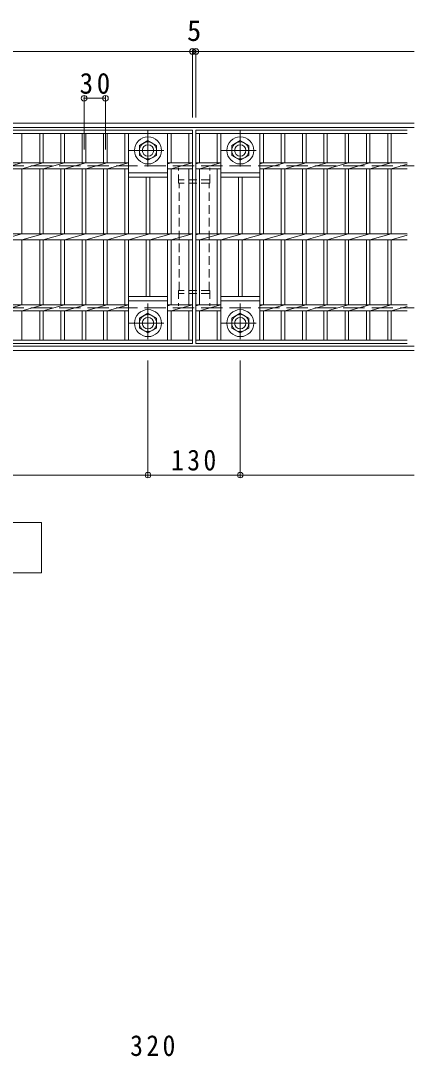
# Model space of a CAD drawing. Units: millimetres on the paper, enlarged 2 times, with parts at other scales. Extents: x -437 to 531, y -388 to 353.
# Drawn here: x -223.8 to -112.9, y 52.3 to 343.8 of the extents above; entities that cross this region are included whole.
import ezdxf
from ezdxf.enums import TextEntityAlignment as Align

# ---------------------------------------------------------------- set-up
doc = ezdxf.new("R2010")
doc.units = ezdxf.units.MM
doc.header["$LTSCALE"] = 2
doc.header["$PDMODE"] = 32
doc.header["$PDSIZE"] = 1.6
for name, pattern in [('CHAIN1', [8, 5, -1, 1, -1]), ('DASHED1', [1.8, 1.2, -0.6]), ('DASHED3', [4, 3, -1])]:
    doc.linetypes.add(name, pattern=pattern)
for name, color, linetype, lineweight in [('C-1', 2, 'Continuous', 9), ('C-2', 3, 'Continuous', 9), ('C-3', 4, 'DASHED1', 9), ('C-4', 7, 'Continuous', 9), ('C-5', 7, 'Continuous', 9), ('D-4', 7, 'Continuous', 9)]:
    doc.layers.add(name, color=color, linetype=linetype, lineweight=lineweight)
doc.styles.add('ＭＳ ゴシック', font='')
doc.styles.get('ＭＳ ゴシック').set_extended_font_data('MS Gothic')

msp = doc.modelspace()

# ---------------------------------------------------------------- linework, layer by layer
at = {"layer": 'C-1'}
for p, q in [((-112.901, 314.961), (-436.901, 314.961)), ((-112.901, 313.761), (-436.901, 313.761)), ((-190.301, 308.647), (-190.301, 305.875)), ((-164.301, 308.647), (-164.301, 305.875)), ((-190.301, 305.875), (-187.901, 304.49)), ((-187.901, 304.49), (-185.501, 305.875)), ((-164.301, 305.875), (-161.901, 304.49)), ((-161.901, 304.49), (-159.501, 305.875)), ((-190.301, 260.047), (-190.301, 257.275)), ((-164.301, 260.047), (-164.301, 257.275)), ((-190.301, 257.275), (-187.901, 255.89)), ((-187.901, 255.89), (-185.501, 257.275)), ((-164.301, 257.275), (-161.901, 255.89)), ((-161.901, 255.89), (-159.501, 257.275)), ((-112.901, 252.161), (-436.901, 252.161)), ((-112.901, 250.961), (-436.901, 250.961))]:
    msp.add_line(p, q, dxfattribs=at)
at = {"layer": 'C-1', "linetype": 'CHAIN1'}
for p, q in [((-187.901, 312.761), (-187.901, 301.761)), ((-161.901, 312.761), (-161.901, 301.761)), ((-193.401, 307.261), (-182.401, 307.261)), ((-167.401, 307.261), (-156.401, 307.261)), ((-187.901, 264.161), (-187.901, 253.161)), ((-161.901, 264.161), (-161.901, 253.161)), ((-193.401, 258.661), (-182.401, 258.661)), ((-167.401, 258.661), (-156.401, 258.661))]:
    msp.add_line(p, q, dxfattribs=at)
at = {"layer": 'C-1', "linetype": 'DASHED3'}
for p, q in [((-436.901, 302.961), (-112.901, 302.961)), ((-436.901, 262.961), (-112.901, 262.961))]:
    msp.add_line(p, q, dxfattribs=at)
at = {"layer": 'C-1'}
for points in [[(-190.301, 308.647), (-187.901, 310.032), (-185.501, 308.647), (-185.501, 305.875)], [(-164.301, 308.647), (-161.901, 310.032), (-159.501, 308.647), (-159.501, 305.875)], [(-190.301, 260.047), (-187.901, 261.432), (-185.501, 260.047), (-185.501, 257.275)], [(-164.301, 260.047), (-161.901, 261.432), (-159.501, 260.047), (-159.501, 257.275)]]:
    msp.add_lwpolyline(points, dxfattribs=at)
for centre, radius in [((-187.901, 307.261), 3.8), ((-187.901, 307.261), 2.4), ((-161.901, 307.261), 3.8), ((-161.901, 307.261), 2.4), ((-187.901, 307.261), 1.6), ((-161.901, 307.261), 1.6), ((-187.901, 258.661), 3.8), ((-161.901, 258.661), 3.8), ((-187.901, 258.661), 2.4), ((-187.901, 258.661), 1.6), ((-161.901, 258.661), 2.4), ((-161.901, 258.661), 1.6)]:
    msp.add_circle(centre, radius, dxfattribs=at)
at = {"layer": 'C-2'}
for p, q in [((-374.401, 312.061), (-175.401, 312.061)), ((-223.401, 312.061), (-223.401, 303.809)), ((-218.401, 312.061), (-218.401, 303.809)), ((-217.401, 312.061), (-217.401, 303.809)), ((-212.401, 312.061), (-212.401, 303.809)), ((-211.401, 312.061), (-211.401, 303.809)), ((-206.401, 312.061), (-206.401, 303.809)), ((-205.401, 312.061), (-205.401, 303.809)), ((-200.401, 312.061), (-200.401, 303.809)), ((-199.401, 312.061), (-199.401, 303.809)), ((-194.401, 312.061), (-194.401, 303.809)), ((-193.401, 312.061), (-193.401, 283.809)), ((-182.401, 312.061), (-182.401, 283.809)), ((-181.401, 312.061), (-181.401, 303.809)), ((-176.401, 312.061), (-176.401, 303.809)), ((-174.401, 312.961), (-174.401, 252.961)), ((-174.401, 312.961), (-114.901, 312.961)), ((-174.401, 312.061), (-114.901, 312.061)), ((-173.401, 312.061), (-173.401, 303.809)), ((-168.401, 312.061), (-168.401, 303.809)), ((-167.401, 312.061), (-167.401, 283.809)), ((-156.401, 312.061), (-156.401, 283.809)), ((-155.401, 312.061), (-155.401, 303.809)), ((-150.401, 312.061), (-150.401, 303.809)), ((-149.401, 312.061), (-149.401, 303.809)), ((-144.401, 312.061), (-144.401, 303.809)), ((-143.401, 312.061), (-143.401, 303.809)), ((-138.401, 312.061), (-138.401, 303.809)), ((-137.401, 312.061), (-137.401, 303.809)), ((-132.401, 312.061), (-132.401, 303.809)), ((-131.401, 312.061), (-131.401, 303.809)), ((-126.401, 312.061), (-126.401, 303.809)), ((-125.401, 312.061), (-125.401, 303.809)), ((-120.401, 312.061), (-120.401, 303.809)), ((-119.401, 312.061), (-119.401, 303.809)), ((-356.401, 303.809), (-193.401, 303.809)), ((-229.401, 302.112), (-223.401, 303.809)), ((-223.401, 302.112), (-217.401, 303.809)), ((-217.401, 302.112), (-211.401, 303.809)), ((-211.401, 302.112), (-205.401, 303.809)), ((-205.401, 302.112), (-199.401, 303.809)), ((-199.401, 302.112), (-193.401, 303.809)), ((-182.401, 303.809), (-175.401, 303.809)), ((-182.401, 303.527), (-181.401, 303.809)), ((-181.401, 302.112), (-175.401, 303.809)), ((-174.401, 303.527), (-173.401, 303.809)), ((-174.401, 303.809), (-167.401, 303.809)), ((-173.401, 302.112), (-167.401, 303.809)), ((-156.401, 303.527), (-155.401, 303.809)), ((-156.401, 303.809), (-114.901, 303.809)), ((-155.401, 302.112), (-149.401, 303.809)), ((-149.401, 302.112), (-143.401, 303.809)), ((-143.401, 302.112), (-137.401, 303.809)), ((-137.401, 302.112), (-131.401, 303.809)), ((-131.401, 302.112), (-125.401, 303.809)), ((-125.401, 302.112), (-119.401, 303.809)), ((-119.401, 302.112), (-114.901, 303.385)), ((-356.401, 302.112), (-193.401, 302.112)), ((-223.401, 302.112), (-223.401, 283.809)), ((-218.401, 302.112), (-218.401, 283.809)), ((-217.401, 302.112), (-217.401, 283.809)), ((-212.401, 302.112), (-212.401, 283.809)), ((-211.401, 302.112), (-211.401, 283.809)), ((-206.401, 302.112), (-206.401, 283.809)), ((-205.401, 302.112), (-205.401, 283.809)), ((-200.401, 302.112), (-200.401, 283.809)), ((-199.401, 302.112), (-199.401, 283.809)), ((-194.401, 302.112), (-194.401, 283.809)), ((-193.401, 300.961), (-182.401, 300.961)), ((-182.401, 302.112), (-175.401, 302.112)), ((-181.401, 302.112), (-181.401, 283.809)), ((-176.401, 302.112), (-176.401, 283.809)), ((-174.401, 302.112), (-167.401, 302.112)), ((-173.401, 302.112), (-173.401, 283.809)), ((-168.401, 302.112), (-168.401, 283.809)), ((-167.401, 300.961), (-156.401, 300.961)), ((-156.401, 302.112), (-114.901, 302.112)), ((-155.401, 302.112), (-155.401, 283.809)), ((-150.401, 302.112), (-150.401, 283.809)), ((-149.401, 302.112), (-149.401, 283.809)), ((-144.401, 302.112), (-144.401, 283.809)), ((-143.401, 302.112), (-143.401, 283.809)), ((-138.401, 302.112), (-138.401, 283.809)), ((-137.401, 302.112), (-137.401, 283.809)), ((-132.401, 302.112), (-132.401, 283.809)), ((-131.401, 302.112), (-131.401, 283.809)), ((-126.401, 302.112), (-126.401, 283.809)), ((-125.401, 302.112), (-125.401, 283.809)), ((-120.401, 302.112), (-120.401, 283.809)), ((-119.401, 302.112), (-119.401, 283.809)), ((-193.401, 299.761), (-182.401, 299.761)), ((-188.401, 299.761), (-188.401, 283.809)), ((-187.401, 299.761), (-187.401, 283.809)), ((-167.401, 299.761), (-156.401, 299.761)), ((-162.401, 299.761), (-162.401, 283.809)), ((-161.401, 299.761), (-161.401, 283.809)), ((-374.401, 283.809), (-175.401, 283.809)), ((-229.401, 282.112), (-223.401, 283.809)), ((-223.401, 282.112), (-217.401, 283.809)), ((-217.401, 282.112), (-211.401, 283.809)), ((-211.401, 282.112), (-205.401, 283.809)), ((-205.401, 282.112), (-199.401, 283.809)), ((-199.401, 282.112), (-193.401, 283.809)), ((-193.401, 282.112), (-187.401, 283.809)), ((-187.401, 282.112), (-181.401, 283.809)), ((-181.401, 282.112), (-175.401, 283.809)), ((-174.401, 283.527), (-173.401, 283.809)), ((-174.401, 283.809), (-114.901, 283.809)), ((-173.401, 282.112), (-167.401, 283.809)), ((-167.401, 282.112), (-161.401, 283.809)), ((-161.401, 282.112), (-155.401, 283.809)), ((-155.401, 282.112), (-149.401, 283.809)), ((-149.401, 282.112), (-143.401, 283.809)), ((-143.401, 282.112), (-137.401, 283.809)), ((-137.401, 282.112), (-131.401, 283.809)), ((-131.401, 282.112), (-125.401, 283.809)), ((-125.401, 282.112), (-119.401, 283.809)), ((-119.401, 282.112), (-114.901, 283.385)), ((-374.401, 282.112), (-175.401, 282.112)), ((-223.401, 282.112), (-223.401, 263.809)), ((-218.401, 282.112), (-218.401, 263.809)), ((-217.401, 282.112), (-217.401, 263.809)), ((-212.401, 282.112), (-212.401, 263.809)), ((-211.401, 282.112), (-211.401, 263.809)), ((-206.401, 282.112), (-206.401, 263.809)), ((-205.401, 282.112), (-205.401, 263.809)), ((-200.401, 282.112), (-200.401, 263.809)), ((-199.401, 282.112), (-199.401, 263.809)), ((-194.401, 282.112), (-194.401, 263.809)), ((-193.401, 282.112), (-193.401, 253.861)), ((-188.401, 282.112), (-188.401, 266.161)), ((-187.401, 282.112), (-187.401, 266.161)), ((-182.401, 282.112), (-182.401, 253.861)), ((-181.401, 282.112), (-181.401, 263.809)), ((-176.401, 282.112), (-176.401, 263.809)), ((-174.401, 282.112), (-114.901, 282.112)), ((-173.401, 282.112), (-173.401, 263.809)), ((-168.401, 282.112), (-168.401, 263.809)), ((-167.401, 282.112), (-167.401, 253.861)), ((-162.401, 282.112), (-162.401, 266.161)), ((-161.401, 282.112), (-161.401, 266.161)), ((-156.401, 282.112), (-156.401, 253.861)), ((-155.401, 282.112), (-155.401, 263.809)), ((-150.401, 282.112), (-150.401, 263.809)), ((-149.401, 282.112), (-149.401, 263.809)), ((-144.401, 282.112), (-144.401, 263.809)), ((-143.401, 282.112), (-143.401, 263.809)), ((-138.401, 282.112), (-138.401, 263.809)), ((-137.401, 282.112), (-137.401, 263.809)), ((-132.401, 282.112), (-132.401, 263.809)), ((-131.401, 282.112), (-131.401, 263.809)), ((-126.401, 282.112), (-126.401, 263.809)), ((-125.401, 282.112), (-125.401, 263.809)), ((-120.401, 282.112), (-120.401, 263.809)), ((-119.401, 282.112), (-119.401, 263.809)), ((-193.401, 266.161), (-182.401, 266.161)), ((-167.401, 266.161), (-156.401, 266.161)), ((-356.401, 263.809), (-193.401, 263.809)), ((-229.401, 262.112), (-223.401, 263.809)), ((-223.401, 262.112), (-217.401, 263.809)), ((-217.401, 262.112), (-211.401, 263.809)), ((-211.401, 262.112), (-205.401, 263.809)), ((-205.401, 262.112), (-199.401, 263.809)), ((-199.401, 262.112), (-193.401, 263.809)), ((-193.401, 264.961), (-182.401, 264.961)), ((-182.401, 263.809), (-175.401, 263.809)), ((-182.401, 263.527), (-181.401, 263.809)), ((-181.401, 262.112), (-175.401, 263.809)), ((-174.401, 263.527), (-173.401, 263.809)), ((-174.401, 263.809), (-167.401, 263.809)), ((-173.401, 262.112), (-167.401, 263.809)), ((-167.401, 264.961), (-156.401, 264.961)), ((-156.401, 263.527), (-155.401, 263.809)), ((-156.401, 263.809), (-114.901, 263.809)), ((-155.401, 262.112), (-149.401, 263.809)), ((-149.401, 262.112), (-143.401, 263.809)), ((-143.401, 262.112), (-137.401, 263.809)), ((-137.401, 262.112), (-131.401, 263.809)), ((-131.401, 262.112), (-125.401, 263.809)), ((-125.401, 262.112), (-119.401, 263.809)), ((-119.401, 262.112), (-114.901, 263.385)), ((-356.401, 262.112), (-193.401, 262.112)), ((-223.401, 262.112), (-223.401, 253.861)), ((-218.401, 262.112), (-218.401, 253.861)), ((-217.401, 262.112), (-217.401, 253.861)), ((-212.401, 262.112), (-212.401, 253.861)), ((-211.401, 262.112), (-211.401, 253.861)), ((-206.401, 262.112), (-206.401, 253.861)), ((-205.401, 262.112), (-205.401, 253.861)), ((-200.401, 262.112), (-200.401, 253.861)), ((-199.401, 262.112), (-199.401, 253.861)), ((-194.401, 262.112), (-194.401, 253.861)), ((-182.401, 262.112), (-175.401, 262.112)), ((-181.401, 262.112), (-181.401, 253.861)), ((-176.401, 262.112), (-176.401, 253.861)), ((-174.401, 262.112), (-167.401, 262.112)), ((-173.401, 262.112), (-173.401, 253.861)), ((-168.401, 262.112), (-168.401, 253.861)), ((-156.401, 262.112), (-114.901, 262.112)), ((-155.401, 262.112), (-155.401, 253.861)), ((-150.401, 262.112), (-150.401, 253.861)), ((-149.401, 262.112), (-149.401, 253.861)), ((-144.401, 262.112), (-144.401, 253.861)), ((-143.401, 262.112), (-143.401, 253.861)), ((-138.401, 262.112), (-138.401, 253.861)), ((-137.401, 262.112), (-137.401, 253.861)), ((-132.401, 262.112), (-132.401, 253.861)), ((-131.401, 262.112), (-131.401, 253.861)), ((-126.401, 262.112), (-126.401, 253.861)), ((-125.401, 262.112), (-125.401, 253.861)), ((-120.401, 262.112), (-120.401, 253.861)), ((-119.401, 262.112), (-119.401, 253.861)), ((-374.401, 253.861), (-175.401, 253.861)), ((-174.401, 253.861), (-114.901, 253.861)), ((-374.401, 252.961), (-175.401, 252.961)), ((-174.401, 252.961), (-114.901, 252.961))]:
    msp.add_line(p, q, dxfattribs=at)
msp.add_lwpolyline([(-374.401, 312.961), (-175.401, 312.961), (-175.401, 252.961)], dxfattribs=at)
at = {"layer": 'C-3'}
for p, q in [((-179.301, 298.061), (-179.301, 302.361)), ((-170.501, 298.061), (-170.501, 302.361)), ((-170.501, 298.961), (-179.301, 298.961)), ((-170.501, 298.061), (-179.301, 298.061)), ((-179.144, 267.861), (-179.144, 298.061)), ((-170.659, 267.861), (-170.659, 298.061)), ((-170.501, 267.861), (-179.301, 267.861)), ((-179.301, 267.861), (-179.301, 263.561)), ((-170.501, 266.961), (-179.301, 266.961)), ((-170.501, 267.861), (-170.501, 263.561))]:
    msp.add_line(p, q, dxfattribs=at)
at = {"layer": 'C-4'}
for p, q in [((-175.401, 335.713), (-175.401, 316.499)), ((-174.401, 335.713), (-174.401, 316.499)), ((-374.401, 335.113), (-175.401, 335.113)), ((-175.401, 335.113), (-174.401, 335.113)), ((-174.401, 335.113), (-112.901, 335.113)), ((-205.901, 322.536), (-205.901, 307.53)), ((-205.901, 321.936), (-199.901, 321.936)), ((-199.901, 322.536), (-199.901, 307.53)), ((-187.901, 215.313), (-187.901, 248.134)), ((-161.901, 215.313), (-161.901, 248.134))]:
    msp.add_line(p, q, dxfattribs=at)
msp.add_lwpolyline([(-436.901, 215.913), (-387.901, 215.913), (-361.901, 215.913), (-187.901, 215.913), (-161.901, 215.913), (-112.901, 215.913)], dxfattribs=at)
for p in [(-175.401, 335.113), (-174.401, 335.113), (-205.901, 321.936), (-199.901, 321.936), (-187.901, 215.913), (-161.901, 215.913)]:
    msp.add_point(p, dxfattribs=at)
at = {"layer": 'C-5'}
msp.add_lwpolyline([(-331.928, 202.535), (-331.928, 188.414), (-217.875, 188.414), (-217.875, 202.535)], close=True, dxfattribs=at)

# ---------------------------------------------------------------- texts
at = {"layer": 'C-4', "color": 2, "style": 'ＭＳ ゴシック'}
msp.add_text('5', height=5.865, dxfattribs=at).set_placement((-176.901, 336.313), align=Align.BOTTOM_LEFT)
at = {"layer": 'C-4', "color": 2, "char_height": 5.865, "attachment_point": 7, "style": 'ＭＳ ゴシック'}
for s, insert in [('\\T1.27;\\W0.95;30', (-207.151, 323.136)), ('\\T1.27;\\W0.9;130', (-181.401, 217.113))]:
    msp.add_mtext(s, dxfattribs=dict(at, insert=insert))
at = {"layer": 'D-4', "color": 2, "insert": (-192.921, 52.332), "char_height": 5.865, "attachment_point": 7, "style": 'ＭＳ ゴシック'}
msp.add_mtext('\\T1.27;\\W0.9;320', dxfattribs=at)

doc.saveas('drawing.dxf')
